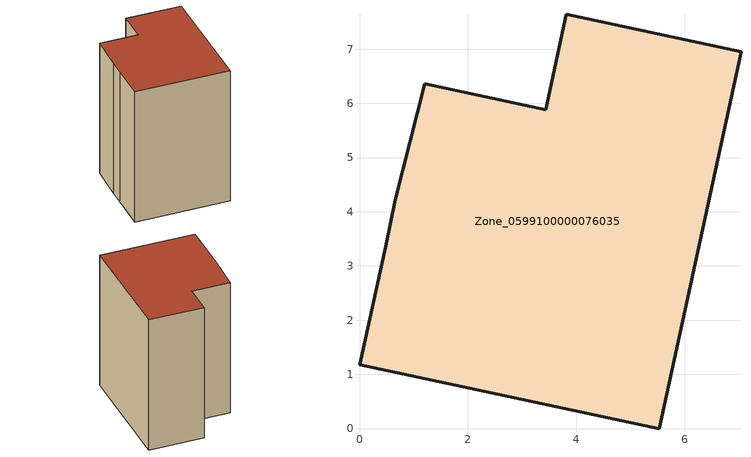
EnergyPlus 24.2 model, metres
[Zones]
Zone_0599100000076035
 floor ground (C_G): 0.66,4.22 1.21,6.36 3.44,5.88 3.82,7.64 7.04,6.95 5.53,0 0,1.18 0.48,3.36 z0
 wall outside (C_F): 0.48,3.36 0,1.18 5.53,0 7.04,6.95 3.82,7.64 3.44,5.88 1.21,6.36 0.66,4.22 0.48,3.36 z0:8.49
 roof outside (C_R): 1.21,6.36 0.66,4.22 0.48,3.36 0,1.18 5.53,0 7.04,6.95 3.82,7.64 3.44,5.88 z8.49
[BUILDING]
Pand.0599100000076035: North Axis=0; Terrain=City; Loads Convergence Tolerance Value=0.04; Temperature Convergence Tolerance Value=0.4; Solar Distribution=FullExterior; Maximum Number of Warmup Days=25; Minimum Number of Warmup Days=1
[Site:Location]
Rotterdam.The.Hague.AP_ZH_NLD Design_Conditions: Latitude=51.96; Longitude=4.45; Time Zone=1; Elevation=-4.5
[SITE:GROUNDTEMPERATURE:BUILDINGSURFACE]
18, 18, 18, 18, 18, 18, 18, 18, 18, 18, 18, 18
[MATERIAL] Thermal Absorptance=0.9; Solar Absorptance=0.7; Visible Absorptance=0.7
Name | Roughness | Thickness | Conductivity | Density | Specific Heat
G.TC.1975-1991 | MediumSmooth | 0.15 | 0.288461 | 540 | 1210
F.TC.1975-1991 | Rough | 0.3 | 0.230769 | 1920 | 840
R.TC.1975-1991 | MediumRough | 0.2 | 0.153846 | 1500 | 1000
[CONSTRUCTION]
C_G: G.TC.1975-1991
C_F: F.TC.1975-1991
C_R: R.TC.1975-1991
[ZONE]
Zone_0599100000076035: Type=1; Multiplier=1; Ceiling Height=Autocalculate; Volume=Autocalculate; Floor Area=autocalculate; Part of Total Floor Area=Yes
[ZONEINFILTRATION:DESIGNFLOWRATE]
Infil_Zone_0599100000076035: Zone or ZoneList or Space or SpaceList=Zone_0599100000076035; Schedule=AlwaysOn; Design Flow Rate Calculation Method=Flow/Area; Flow Rate per Floor Area=0.003; Constant Term Coefficient=1; Temperature Term Coefficient=0; Velocity Term Coefficient=0; Velocity Squared Term Coefficient=0
[HVACTEMPLATE:ZONE:IDEALLOADSAIRSYSTEM]
Zone_0599100000076035: Maximum Heating Supply Air Temperature=50; Minimum Cooling Supply Air Temperature=13; Maximum Heating Supply Air Humidity Ratio=0.0156; Minimum Cooling Supply Air Humidity Ratio=0.0077; Heating Limit=NoLimit; Cooling Limit=NoLimit; Dehumidification Control Type=ConstantSensibleHeatRatio; Cooling Sensible Heat Ratio=0.7; Dehumidification Setpoint=60; Humidification Control Type=None; Humidification Setpoint=30; Outdoor Air Method=None; Outdoor Air Flow Rate per Person=0.00944; Outdoor Air Flow Rate per Zone Floor Area=0; Outdoor Air Flow Rate per Zone=0; Demand Controlled Ventilation Type=None; Outdoor Air Economizer Type=NoEconomizer; Heat Recovery Type=None; Sensible Heat Recovery Effectiveness=0.7; Latent Heat Recovery Effectiveness=0.65
[ZONECONTROL:THERMOSTAT]
ThermostatControl_Zone_0599100000076035: Zone or ZoneList=Zone_0599100000076035; Control Type Schedule=DualSetpointControlType; Control 1=Thermostat_Zone_0599100000076035; Temperature Difference Between Cutout And Setpoint=0
[THERMOSTATSETPOINT:DUALSETPOINT]
Thermostat_Zone_0599100000076035: Heating Setpoint Temperature Schedule=HeatingSetpoint_Zone_0599100000076035; Cooling Setpoint Temperature Schedule=CoolingSetpoint_Zone_0599100000076035
[SCHEDULE:COMPACT]
HeatingSetpoint_Zone_0599100000076035: Through: 12/31, For: AllDays, Until: 24:00, 21
CoolingSetpoint_Zone_0599100000076035: Through: 12/31, For: AllDays, Until: 24:00, 24
DualSetpointControlType: Through: 12/31, For: AllDays, Until: 24:00, 4
AlwaysOn: Through: 12/31, For: AllDays, Until: 24:00, 1
